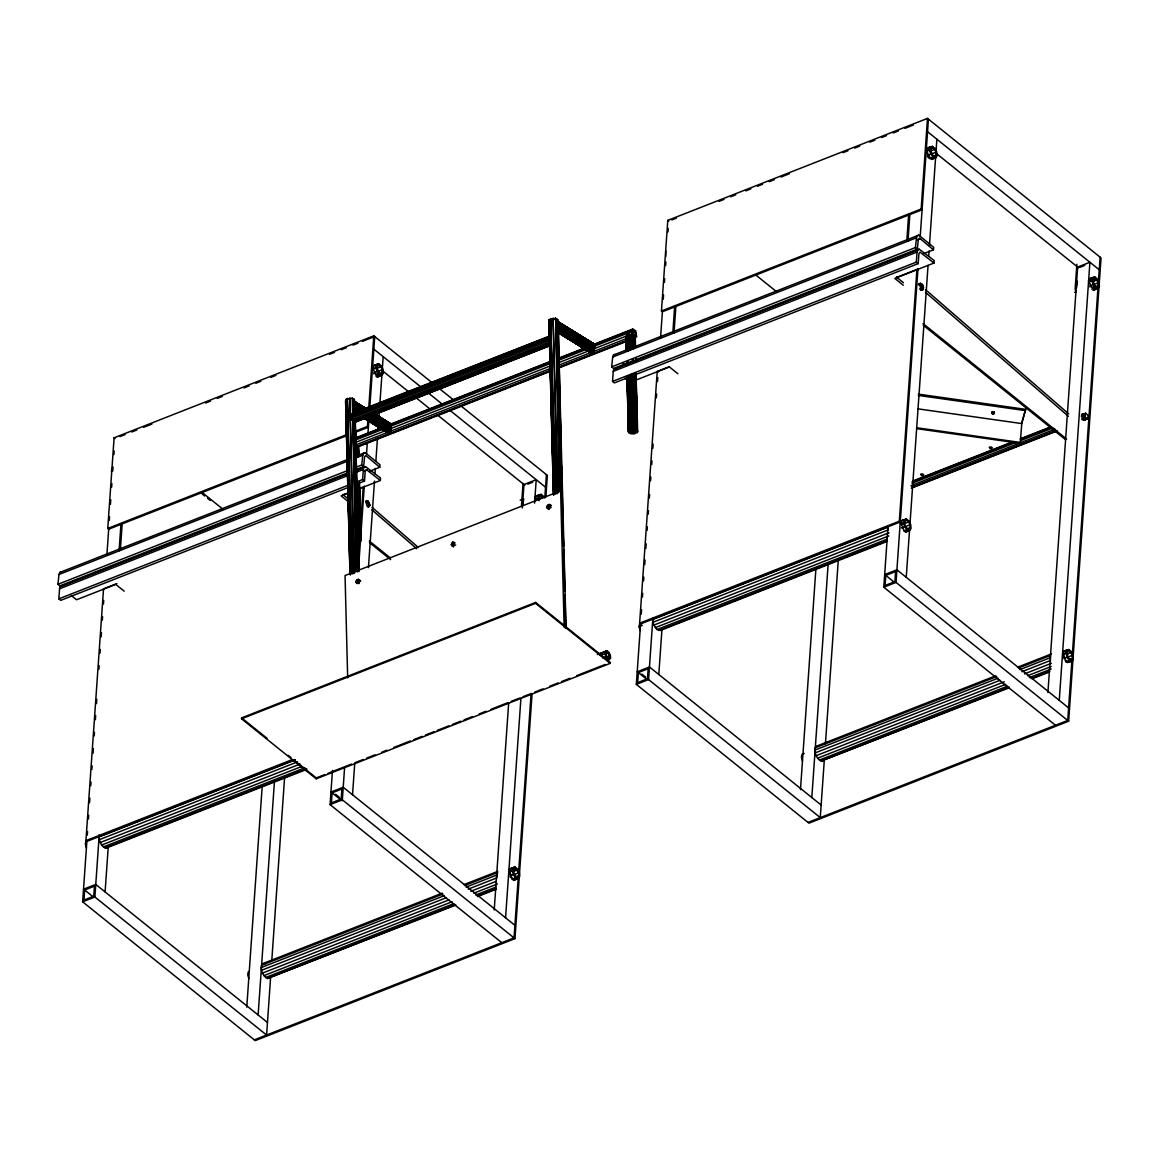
<?xml version="1.0" encoding="UTF-8"?>
<svg xmlns="http://www.w3.org/2000/svg" width="1159" height="1159" viewBox="0 0 1159 1159"><rect width="100%" height="100%" fill="white"/><g stroke="black" fill="none" stroke-linecap="round" stroke-linejoin="round"><path stroke-width="1.5" d="M354.393 403.1L354.393 401.492L366.751 409.011M549.409 341.514L549.612 343.716L353.176 420.862L348.453 417.733L550.525 337.892L549.395 342.224L351.655 419.877L352.51 418.863L353.176 420.862L355.291 422.122L549.67 345.788M374.198 413.676L391.076 424.093L390.728 432.582L365.027 417.283M594.306 344.136L557.74 321.637L594.422 344.237L594.074 352.727L557.957 331.039L593.263 353.104L589.757 352.191L557.957 332.517M347.729 487.649L60.717 600.362L58.848 598.855L59.544 588.786L60.225 586.671L61.717 585.918L348.729 473.22M294.618 759.797L86.867 841.391L85.925 840.637L103.528 588.859L116.943 583.6M346.613 435.755L108.7 529.185L107.758 528.446L114.104 437.798L373.792 335.82L432.423 382.963M532.097 693.488L514.958 938.631L255.255 1040.608L82.637 901.818L86.925 840.55M87.302 835.132L87.548 831.539M88.432 818.92L88.692 815.313M89.562 802.694L89.88 798.232M90.764 785.643L91.01 782.035M91.894 769.446L92.141 765.853M93.024 753.263L93.343 748.598M94.227 735.979L94.487 732.372M95.371 719.753L95.661 715.494M96.501 703.527L96.791 699.312M98.892 669.279L99.152 665.672M100.036 653.053L100.282 649.446M101.166 636.827L101.456 632.771M102.325 620.181L102.586 616.588M103.455 603.998L103.716 600.405M106.961 553.901L108.729 528.663M109.308 520.304L109.569 516.755M110.438 504.31L110.742 499.819M111.626 487.2L111.887 483.593M112.771 470.974L113.046 466.99M113.915 454.545L114.161 450.996M84.65 889.996L83.955 900.065L93.749 896.226L94.459 886.157L84.65 889.996L93.097 896.791M270.742 975.588L266.584 1035.059L94.893 897.008L99.167 835.74M119.087 550.829L120.985 523.796M120.319 550.351L122.202 523.303M105.092 891.908L108.251 846.852M241.565 718.797L241.623 717.885L535.617 602.434L610.271 662.455L610.199 663.368L316.204 778.819L241.565 718.797L535.559 603.346L610.199 663.368M246.766 1007.157L262.137 787.207M258.124 1014.965L274.509 780.601M271.872 959.362L284.607 777.283M316.204 778.819L316.277 777.921L293.734 759.797M501.775 942.687L330.083 804.636L332.474 770.416M355.668 438.696L356.175 431.423M332.097 792.828L331.402 802.897L341.195 799.058L341.905 788.975L332.097 792.828L341.948 800.753M356.117 484.346L364.505 481.057L362.637 479.551L363.346 469.482L364.027 467.367L365.52 466.628L380.5 477.957L380.311 480.478L359.087 488.808M358.334 557.015L359.464 540.833M359.841 535.444L363.231 486.881L364.172 487.635M354.987 432.466L368.388 427.207L367.461 426.454L367.954 419.355M368.823 406.91L373.792 335.82M364.505 481.057L365.215 470.989L366.302 469.554L380.311 480.478M514.958 938.631L342.34 799.826L344.6 767.403M358.725 565.491L364.274 486.172M366.534 453.72L367.287 442.912M367.925 433.886L368.939 419.471M369.764 407.664L374.734 336.574L368.026 339.196M352.539 794.741L354.683 764.1M368.432 567.591L374.487 481.057M374.98 473.843L375.357 468.439M375.864 461.224L377.501 437.783M378.138 428.772L378.385 425.165M378.892 417.964L379.268 412.546M379.906 403.535L383.18 356.668M521.449 506.425L523.042 483.52M494.212 909.974L508.7 702.658M522.318 507.961L523.955 484.52L536.211 479.71L534.574 503.151M505.57 917.783L520.956 697.848M535.559 603.346L535.617 602.434M518.319 876.595L514.031 937.877L254.328 1039.869M518.566 873.017L531.039 694.531M544.788 498.051L546.425 474.625M545.846 497.008L547.352 475.378L460.572 405.592M934.009 263.035L920 252.126L918.913 253.546L918.203 263.615L614.4 382.919L612.546 381.427L613.241 371.344L613.922 369.228L615.415 368.49L919.217 249.185L934.183 260.514L934.009 263.035L894.82 278.435L903.281 285.23M606.534 659.457L606.621 658.196L608.489 659.703L608.403 660.963M896.82 277.349L916.928 269.453L899.326 521.217L900.253 521.97L640.565 623.948L639.623 623.209L657.225 371.431L668.96 366.823M927.49 118.392L921.159 209.026L922.086 209.779L662.383 311.757L661.456 311.003L667.787 220.369L927.49 118.392L1101.05 257.935L1068.656 721.202L808.953 823.18L636.334 684.375L640.623 623.107M641.246 614.096L641.564 609.562M642.448 596.972L642.694 593.379M643.578 580.789L643.824 577.196M644.708 564.607L645.027 560.014M645.838 548.424L646.157 543.788M647.099 530.431L647.345 526.838M648.229 514.248L648.475 510.655M649.359 498.066L649.605 494.473M650.576 480.695L650.822 477.088M651.706 464.469L651.966 460.862M652.85 448.243L653.14 444.114M656.371 397.769L656.631 394.161M657.515 381.543L657.79 377.573M660.529 338.269L662.426 311.235M663.252 299.312L663.556 295.009M664.44 282.39L664.701 278.783M665.614 265.556L665.874 261.992M667.975 231.916L668.221 228.309M638.348 672.568L637.653 682.637L647.446 678.783L648.156 668.714L638.348 672.568L646.794 679.362M824.31 759.956L820.268 817.617L648.576 679.565L652.865 618.298M672.915 331.662L674.683 306.353M674.016 332.923L675.9 305.875M658.79 674.48L661.948 629.409M800.463 789.714L815.965 567.968M811.822 797.522L828.207 563.158M825.44 743.73L838.305 559.855M906.889 239.71L908.656 214.473M1055.472 725.259L883.781 587.207L888.069 525.94M907.99 241.101L909.873 213.995M885.795 575.4L885.099 585.469L894.893 581.615L895.603 571.546L885.795 575.4L894.241 582.18M918.203 263.615L916.334 262.122L917.044 252.054L917.725 249.938L919.217 249.185M1068.656 721.202L896.037 582.398L917.957 268.743M920.232 236.291L928.431 119.131M906.237 577.312L909.641 528.634M909.902 525.027L928.055 265.425M928.678 256.414L929.054 250.996M929.431 245.592L935.617 157.262M935.864 153.654L936.878 139.225M992.003 413.285L992.495 412.445C995.03 411.517 994.828 414.429 992.408 413.705L992.22 411.575M992.408 413.705L992.495 412.445M993.162 413.893L993.263 412.633M993.915 413.763L994.408 412.126M994.321 413.386L994.263 411.662M916.537 428.627L1020.224 443.332L1021.789 423.586L1025.643 409.359L918.392 394.132M1076.87 264.324L1075.132 288.997L1075.914 291.923L1074.697 292.401M1047.91 692.546L1077.653 267.092L1089.909 262.267L1059.268 700.355M1087.417 419.051L1085.215 417.283L1085.505 413.212L1087.693 414.965L1088.185 418.327L1084.056 420.355M1072.003 659.152L1067.729 720.449L808.026 822.426M1072.263 655.574L1100.123 257.182M365.143 409.895L354.35 403.289L354.205 409.141L358.783 411.981M557.696 323.433L594.697 346.845L593.509 347.135L594.697 346.092L557.696 323.433L558.16 327.838L594.466 350.351L557.928 328.634L594.35 351.206L626.208 338.674M348.497 472.539L59.804 585.903L57.95 584.295L58.979 574.502L59.746 572.488L61.297 571.865M356.885 469.236L363.607 466.599L361.753 464.991L362.781 455.197L363.535 453.183L365.085 452.575L380.007 464.802L379.746 467.251L369.953 471.105M363.607 466.599L364.636 456.805L365.795 455.501L379.746 467.251M923.651 253.662L933.444 249.808L919.493 238.059L918.334 239.377L917.305 249.171L613.502 368.475L611.648 366.867L612.676 357.059L613.444 355.045L614.98 354.437M917.305 249.171L915.451 247.562L916.479 237.769L917.233 235.755L918.783 235.132L933.705 247.36L933.444 249.808M355.045 412.85L354.77 401.637L354.553 403.289L354.017 401.55L354.147 402.999L354.393 401.492L366.577 408.997M512.003 879.217L509.844 871.452L510.337 868.888L511.858 867.845L513.944 868.671M1065.556 650.416L1064.034 651.445L1063.542 654.009L1065.7 661.789L1069.873 661.832M306.657 769.373L106.744 847.881L105.121 847.924L101.572 845.07L99.181 839.739L99.181 834.726M455.574 905.193L267.483 978.471C262.542 976.052 259.413 968.605 262.499 963.737L442.26 893.14M468.178 889.156L496.733 877.928L497.704 871.38L463.861 884.665M1009.272 687.765L821.18 761.043C816.24 758.609 813.111 751.162 816.197 746.309L995.726 675.798M1021.876 671.713L1050.431 660.5L1050.445 655.472L1018.515 668.004M634.495 337.356L635.48 346.961L635.291 337.964L632.944 336.038L631.452 331.662L632.756 329.04L635.567 330.779L636.74 336.921L634.364 337.443L628.236 334.299L628.54 350.569M903.194 519.855L901.673 520.898L901.18 523.462L903.527 529.706L905.643 531.402L907.511 531.286L905.251 532.068M111.394 471.394L112.075 468.366M86.027 840.985L85.346 844.013L86.403 848.026M381.862 375.357L379.384 374.603L377.066 371.503L375.994 367.49L376.675 364.462L378.79 363.81L381.34 365.867L383.136 369.649L383.339 373.401L381.862 375.357L376.965 377.283M248.388 971.532L247.707 974.574L248.765 978.573M368.432 507.323L368.214 503.368L365.534 501.21L368.142 501.152L370.04 505.136L368.475 507.193L367.055 506.048L365.925 501.833L366.751 500.731M539.065 500.717L539.036 495.009L541.152 494.357L543.701 496.414M518.16 878.522L515.683 877.783L513.365 874.668L512.292 870.655L512.973 867.627L515.089 866.99L517.638 869.033L519.449 872.828L519.652 876.566L518.16 878.522L513.263 880.449M665.773 250.923L665.802 256.632M605.012 653.618L605.534 651.344L607.113 650.851L609.026 652.401L610.373 655.241L610.532 658.051L609.417 659.514L607.562 658.949L605.824 656.617L605.012 653.618L600.116 655.545M640.101 630.597L639.044 626.584L639.71 623.542M935.559 157.928L933.082 157.175L930.764 154.06L929.692 150.062L930.373 147.019L932.488 146.382L935.038 148.439L936.834 152.22L937.037 155.972L935.559 157.928L932.285 159.203M922.129 289.88L921.912 285.94L919.232 283.781L918.392 284.882L920.449 283.303L923.144 285.462L923.361 289.402L920.956 290.243L923.361 289.402M909.496 530.547L907.019 529.793L904.701 526.693L903.629 522.68L904.31 519.638L906.425 519L908.975 521.057L910.786 524.839L910.988 528.591L909.496 530.547L906.237 531.822M904.571 523.202L905.078 520.927L906.657 520.434L908.584 521.985L909.931 524.824L910.076 527.635L908.975 529.098L907.106 528.533L905.367 526.2L904.571 523.202L901.296 524.476M1097.921 288.475L1095.443 287.722L1093.125 284.621L1092.053 280.608L1092.734 277.566L1094.849 276.929L1097.399 278.986L1099.196 282.767L1099.398 286.519L1097.921 288.475L1093.024 290.402M1093.502 278.855L1093.792 284.129L1095.53 286.461L1097.385 287.026L1098.5 285.563L1096.994 279.913L1095.081 278.363L1090.228 280.13M1086.099 418.254L1084.534 420.311L1083.114 419.167L1081.984 414.936L1082.81 413.85L1084.201 414.27M1071.858 661.094L1069.38 660.34L1067.062 657.24L1065.99 653.227L1066.671 650.185L1068.786 649.547L1071.336 651.604L1073.147 655.386L1073.35 659.138L1071.858 661.094L1068.598 662.383M353.176 420.862L353.452 419.703L354.364 421.615L550.366 344.643M627.845 350.844L627.41 334.632L626.063 337.573L626.425 349.786M355.726 582.209L357.204 579.616L358.45 579.37L360.319 580.529L359.073 580.775L357.609 583.368L355.726 582.209L357.305 583.6L358.537 582.876L359.276 580.123L358.45 579.37M451.286 544.687L452.749 542.108L454.821 542.6L452.85 546.077L451.286 544.687L453.618 546.976M453.155 545.846L454.618 543.267L452.749 542.108M546.831 507.164L548.294 504.585L551.409 505.498L549.105 506.86L549.163 509.453L546.831 507.164L548.7 508.323M1021.63 423.194L1025.643 409.359M1020.224 443.332L1020.471 442.463L916.798 427.758M352.408 414.98L352.973 413.27L348.395 416.82L550.511 337.443L549.236 336.052L550.163 336.574M357.943 556.986L357.566 542.513L360.826 540.601L359.362 482.81M627.048 376.762L628.453 431.974L630.38 433.654L634.335 433.901L637.667 431.887L636.016 373.763M549.54 504.339L550.38 505.078L549.627 507.83L547.294 508.294M514.306 879.377L513.93 880.043L516.175 879.275L514.306 879.377L510.192 877.044M1067.613 662.615L1065.889 660.253M365.375 408.388L354.741 401.825L354.321 403.752L363.202 409.257M1077.45 281.318L1076.494 287.881M390.96 423.991L390.119 424.73M636.088 335.371L634.321 336.153L633.191 334.937L633.075 330.489L635.32 331.88L636.088 335.371L632.727 336.704M353.828 401.434L354.726 400.217L352.278 398.145L345.759 399.493L350.018 574.357L345.599 400.768L348.265 496.24M382.441 372.445L381.325 373.908L379.471 373.343L376.936 368.011L377.443 365.737L379.022 365.259L380.934 366.795L382.282 369.634L382.441 372.445L379.181 373.734M936.139 155.016L935.023 156.479L933.169 155.914L930.619 150.583L931.141 148.294L932.72 147.816L934.632 149.366L935.979 152.206L936.139 155.016L932.879 156.291M518.754 875.61L517.638 877.088L515.769 876.523L514.031 874.19L513.741 868.902L515.32 868.424L518.595 872.799L518.754 875.61L515.48 876.899M1072.437 658.182L1071.336 659.645L1069.467 659.08L1067.729 656.747L1067.439 651.474L1069.018 650.996L1070.945 652.531L1072.292 655.371L1072.437 658.182L1069.178 659.457M637.595 431.22L632.466 429.525L629.105 430.67L628.453 431.974L627.062 376.53M635.581 432.626L635.871 431.018L634.19 430.308L630.235 431.134C629.294 433.712 634.132 433.698 635.581 432.626L635.494 429.018M926.345 153.495L928.388 147.541L930.271 147.425M1088.707 284.056L1090.749 278.088L1092.618 277.972M534.69 498.558L537.052 495.516L538.935 495.415M926.027 150.583L927.33 149.41L926.693 148.468M1088.388 281.13L1089.692 279.956L1089.054 279.015M106.744 847.881L107.961 846.809M269.105 978.428L270.322 977.356M822.803 760.999L824.02 759.927M363.651 417.733L385.599 431.51L386.831 430.525L384.933 430.902L364.114 418.138L386.411 432.046L389.917 432.959L365.389 417.646M550.279 370.46L356.335 446.621L358.435 446.693L358.667 455.646M633.509 338.124L634.364 337.443L634.755 346.338M594.697 346.845L593.451 347.772L594.683 347.671L558.001 324.94L594.697 346.845L557.667 323.897L558.001 321.666L594.422 344.237L592.843 345.02L594.524 344.498L558.116 321.782L566.012 628.424M558.073 320.362L555.625 318.29L549.105 319.638L549.366 337.182L548.946 320.913L550.221 321.999M376.574 364.853L374.69 364.969L372.329 368.011L377.617 376.878L380.529 375.357M1093.676 289.996L1096.588 288.475M373.879 373.879L374.965 373.155M929.402 158.624L927.577 156.436L928.663 155.712L927.432 152.466M1089.938 286.997L1091.025 286.259L1089.793 283.013M354.813 445.809L355.871 445.114L357.508 446.157L357.827 456.907C357.131 445.679 358.696 440.753 358.638 455.675L358.363 446.664L356.972 447.157L358.189 446.563L358.435 455.545M389.917 425.165L391.177 424.353L374.487 413.937L391.177 424.353L389.728 424.962M356.885 447.012L357.899 446.389L358.131 455.328L358.001 446.331M594.61 344.904L593.394 345.628L594.668 345.44L557.928 322.231L594.524 344.498M593.336 348.41L594.683 347.671L558.189 325.969L594.625 348.555L558.247 326.939L558.116 324.65M634.538 346.353L634.364 337.443L632.234 337.37L633.336 336.791L633.669 347.555M594.668 345.44L593.48 346.048L594.697 346.092L557.624 322.55L594.668 345.44L557.682 322.984M374.314 413.691L391.076 424.093L389.496 424.875L391.177 424.353M589.656 350.395L588.279 351.047L558.537 332.807M357.885 541.746L359.348 540.268L357.334 539.022M992.133 412.836L994.161 412.923M634.161 347.874L633.886 337.139L632.756 337.646L634.364 337.443M630.482 336.646L632.046 335.965L632.466 348.584M358.363 446.664L356.798 447.331M120.058 436.581L125.085 434.611M131.778 431.974L136.805 430.003M143.513 427.367L151.887 424.078M205.505 403.028L210.532 401.057M217.24 398.421L222.267 396.45M244.042 387.888L249.069 385.918M255.777 383.281L260.789 381.311M270.844 377.37L275.871 375.386M329.489 354.335L334.516 352.365M341.224 349.728L346.251 347.758M352.944 345.121L357.972 343.151M362.477 341.383L367.07 339.573M671.785 219.92L676.378 218.109M718.986 201.376L724.013 199.406M730.721 196.769L735.748 194.799M745.802 190.858L750.829 188.874M757.522 186.251L762.55 184.267M769.257 181.644L774.284 179.674M780.978 177.037L789.366 173.749M842.97 152.698L847.997 150.713M854.705 148.091L859.732 146.106M869.786 142.166L874.813 140.196M881.506 137.559L886.534 135.589M893.241 132.952L898.268 130.981M904.962 128.345L913.35 125.056M373.415 365.737L376.675 364.462M927.099 148.309L930.373 147.019M375.516 365.099L378.79 363.81M929.214 147.657L932.488 146.382M375.762 366.534L379.022 365.259M929.446 149.105L932.72 147.816M372.734 368.779L375.994 367.49M926.418 151.336L929.692 150.062M376.038 368.721L380.934 366.795M929.735 151.278L934.632 149.366M373.792 372.778L377.066 371.503M927.49 155.349L930.764 154.06M377.385 371.561L382.282 369.634M931.083 154.118L935.979 152.206M376.197 374.632L379.471 373.343M375.704 376.052L379.384 374.603M929.808 158.45L933.082 157.175M351.496 413.705L549.424 336.124M357.508 412.227L365.882 408.939M369.228 407.62L377.617 404.332M380.963 403.013L416.139 389.192M419.486 387.874L436.248 381.297M441.275 379.326L447.968 376.704M454.676 374.067L463.049 370.779M466.396 369.46L474.77 366.172M481.478 363.535L489.851 360.246M493.198 358.942L501.572 355.639M504.933 354.335L513.307 351.047M516.653 349.728L540.108 340.514M543.455 339.196L548.482 337.226M549.728 340.369L350.018 418.79L349.917 414.792L549.627 336.371L549.728 340.369L549.337 339.036M354.9 421.818L547.888 346.019M549.873 345.57L355.103 422.05L354.944 420.616M107.758 528.446L347.352 434.35M355.726 431.061L367.461 426.454M661.456 311.003L921.159 209.026M355.291 438.001L380.514 428.091M390.597 424.136L550.366 361.391M558.768 358.088L583.991 348.193M592.408 344.889L632.756 329.04M355.987 438.174L381.21 428.279M389.612 424.976L551.047 361.579M557.783 358.942L584.687 348.366L589.757 352.191L558.667 332.836M593.089 345.063L631.771 329.88M355.002 438.986L363.404 435.683M366.766 434.364L375.183 431.061M393.683 423.803L402.086 420.5M405.447 419.181L422.267 412.575M427.309 410.59L434.031 407.954M440.768 405.302L449.17 402.014M452.532 400.681L460.949 397.378M464.31 396.059L472.713 392.756M476.074 391.438L504.672 380.21M511.394 377.573L519.797 374.27M526.534 371.633L531.575 369.649M538.298 367.012L546.7 363.709M561.84 357.754L570.242 354.466M573.618 353.133L582.021 349.844M597.16 343.89L605.563 340.587M608.924 339.268L617.341 335.965M620.702 334.647L629.105 331.344M355.654 439.971L382.557 429.395M390.974 426.092L550.728 363.361M557.45 360.724L586.048 349.496M593.524 346.555L631.452 331.662M632.206 332.097L635.567 330.779M629.743 350.279L629.192 334.067L626.744 335.038L627.149 351.278M631.959 333.198L635.32 331.88M626.411 335.907L626.816 350.221L626.411 335.907L629.902 334.545L630.279 348.888M354.408 442.883L386.353 430.337L384.933 430.902L364.549 417.935M391.394 428.352L551.148 365.621M557.885 362.97L589.83 350.424M593.191 349.105L631.872 333.922M631.047 347.512L630.612 335.023L626.179 336.762L626.541 351.032M632.684 334.994L636.045 333.676M362.883 417.457L386.411 432.046L391.119 430.206L368.417 416.139M355.465 444.998L550.539 368.388M557.262 365.751L590.902 352.539M363.042 417.457L387.352 432.495L391.003 431.061L368.229 416.95M557.856 332.445L590.713 352.64L594.35 351.206L557.551 329.286L594.219 352.017L591.742 352.988L558.087 332.169M363.926 417.704L388.395 432.843L390.873 431.872L366.432 416.718M558.681 367.157L625.947 340.746M357.58 446.548L549.294 371.271M559.391 367.302L624.976 341.557M358.276 446.737L551.67 370.793M558.392 368.142L625.657 341.731M59.746 572.488L346.758 459.775M355.147 456.472L365.085 452.575M613.444 355.045L918.783 235.132M58.979 574.502L347.671 461.137M356.074 457.834L362.781 455.197M612.676 357.059L916.479 237.769M917.088 239.855L920.449 238.537M57.95 584.295L348.323 470.264M356.711 466.976L361.753 464.991M611.648 366.867L915.451 247.562M357.131 469.917L365.52 466.628M60.225 586.671L348.917 473.307M355.625 470.67L364.027 467.367M613.922 369.228L917.725 249.938M59.544 588.786L348.236 475.422M356.639 472.119L363.346 469.482M613.241 371.344L917.044 252.054M363.897 471.293L367.258 469.974M58.848 598.855L347.541 485.491M355.929 482.187L362.637 479.551M612.546 381.427L916.334 262.122M343.122 494.777L346.483 493.459M358.203 488.852L361.55 487.548M347.657 493.299L341.123 495.864L348.178 501.543M635.118 380.413L669.409 366.939L677.885 373.749M919.232 283.781L920.449 283.303M366.925 501.63L368.142 501.152M920.623 284.201L921.84 283.723M368.214 503.368L369.446 502.89M921.912 285.94L923.144 285.462M919.522 289.098L920.753 288.62L922.173 289.764M368.823 505.614L370.04 505.136M922.521 288.185L923.737 287.707M527.751 484.143L532.647 482.216M1079.811 267.352L1084.708 265.425M520.159 500.166L523.752 498.761L522.796 505.31M535.777 496.284L539.036 495.009M1089.46 278.855L1092.734 277.566M537.877 495.646L541.152 494.357M1091.575 278.218L1094.849 276.929M538.124 497.081L541.383 495.806L543.296 497.341L538.399 499.268M1091.807 279.652L1095.081 278.363M535.096 499.326L538.356 498.037M1088.779 281.883L1092.053 280.608M536.023 499.848L539.283 498.558L539.804 496.284L541.383 495.806M1092.097 281.84L1096.994 279.913M562.521 492.024L560.637 490.865L345.049 575.53L347.671 677.827M1089.851 285.896L1093.125 284.621M1093.444 284.679L1098.341 282.753M1092.256 287.751L1095.53 286.461M1095.226 286.838L1098.5 285.563M1091.764 289.171L1095.443 287.722M360.666 581.065L357.32 582.383L359.247 583.571M547.048 507.874L550.395 506.555M452.314 546.295L455.675 544.976M547.801 508.801L551.162 507.483M1081.593 414.328L1082.81 413.85M912.843 481.014L1011.749 442.173M1020.123 438.884L1050.3 427.034M1082.144 414.531L1085.505 413.212M912.075 481.724L1012.662 442.231M1021.036 438.942L1051.213 427.091M1081.39 415.241L1084.737 413.922M919 479.435L935.762 472.858M940.789 470.873L947.497 468.25M954.205 465.614L962.593 462.325M965.94 461.007L974.328 457.718M981.021 455.081L989.409 451.793M992.756 450.474L1001.144 447.186M1004.491 445.867L1012.879 442.579M1022.933 438.624L1051.43 427.439M911.974 483.274L1015.907 442.463M1020.934 440.492L1052.778 427.99M1081.275 416.791L1084.636 415.473M910.887 485.737L1055.038 429.134M1081.869 418.602L1085.215 417.283M1081.883 419.645L1083.114 419.167M911.945 487.099L1056.11 430.496M1082.926 419.964L1086.287 418.645M912.162 487.446L1056.327 430.844M1084.824 419.645L1088.185 418.327M911.394 488.171L1057.24 430.887M85.925 840.637L292.01 759.71M639.623 623.209L899.326 521.217M901.05 520.927L904.31 519.638M903.165 520.29L906.425 519M98.848 837.015L295.4 759.826M639.044 626.584L642.303 625.295M900.369 523.955L903.629 522.68M99.181 839.739L297.414 761.898M652.879 622.311L888.069 529.953L887.736 527.215L652.546 619.572L653.821 625.121L657.008 629.511L660.442 630.438L887.243 541.383M903.672 523.897L908.584 521.985M100.123 842.564L300.051 764.056M653.821 625.121L889.025 532.763M901.441 527.968L904.701 526.693M905.034 526.751L909.931 524.824M101.572 845.07L301.485 766.563M655.27 627.642L888.794 535.936M906.816 528.91L910.076 527.635M903.759 531.083L907.019 529.793M103.31 846.954L304.918 767.78M657.008 629.511L887.171 539.138M597.363 654.545L605.534 651.344M105.121 847.924L306.715 768.765M598.942 654.067L607.113 650.851M658.819 630.496L887.287 540.775M602.55 657.906L605.824 656.617M607.273 659.326L610.532 658.051M316.277 777.921L324.665 774.618M328.026 773.299L351.554 764.056M354.915 762.738L363.318 759.449M366.664 758.116L375.067 754.828M381.789 752.191L386.831 750.206M393.553 747.569L410.344 740.963M413.705 739.645L422.108 736.356M425.469 735.038L433.872 731.735M437.233 730.416L448.997 725.795M452.343 724.476L460.746 721.173M464.107 719.855L472.51 716.566M479.232 713.915L485.954 711.278M490.996 709.308L507.787 702.702M511.148 701.383L519.551 698.095M522.912 696.762L531.315 693.473M534.676 692.155L543.064 688.852M549.786 686.215L558.189 682.912M561.55 681.593L569.953 678.29M576.675 675.654L605.23 664.44M83.52 889.228L95.762 884.418L267.454 1022.47M330.967 792.046L343.209 787.236L514.9 925.288M637.218 671.785L649.46 666.976L821.151 805.027M884.665 574.618L896.907 569.808L1068.598 707.859M82.637 901.818L94.893 897.008M330.083 804.636L342.34 799.826M636.334 684.375L648.576 679.565M883.781 587.207L896.037 582.398M1017.559 667.222L1051.401 653.937M262.499 963.737L265.686 963.636M261.543 965.273L442.984 894.024M464.817 885.447L496.747 872.901M815.241 747.83L996.682 676.581M509.714 868.902L512.973 867.627M1063.411 651.474L1066.671 650.185M511.829 868.265L515.089 866.99M1065.527 650.836L1068.786 649.547M261.21 967.562L444.332 895.646M466.164 887.07L496.4 875.19M814.907 750.119L998.029 678.218M1019.862 669.641L1050.097 657.761M512.061 869.714L515.32 868.424M509.033 871.945L512.292 870.655M1062.731 654.516L1065.99 653.227M261.543 970.3L446.331 897.732M815.241 752.857L1000.029 680.29M512.336 871.887L517.247 869.96M1067.671 653.806L1070.945 652.531M262.485 973.111L448.968 899.877M470.815 891.3L496.009 881.405M510.105 875.958L513.365 874.668M816.182 755.682L1004.346 681.782M1024.498 673.872L1051.387 663.31M1063.803 658.515L1067.062 657.24M513.698 874.726L518.595 872.799M1067.396 657.298L1072.292 655.371M263.933 975.632L452.097 901.731M473.93 893.154L497.457 883.926M817.631 758.189L1005.795 684.303M1027.627 675.726L1051.155 666.483M512.423 879.058L515.683 877.783M1066.121 661.63L1069.38 660.34M265.672 977.501L453.835 903.614M475.668 895.038L495.835 887.113M819.37 760.058L1007.533 686.171M1029.366 677.595L1051.213 669.018M267.483 978.471L455.632 904.585M477.479 896.008L495.951 888.75M821.18 761.043L1009.33 687.157M1031.177 678.58L1049.648 671.322M477.421 896.617L495.907 889.359M1032.799 678.522L1049.59 671.93M356.668 446.838L357.899 446.389M804.187 753.451L802.071 754.103L801.391 757.131L802.463 761.144M631.655 337.095L633.336 336.791L633.538 347.512M900.644 521.086L901.673 520.898M1063.006 651.633L1064.034 651.445M509.308 869.062L510.337 868.888M551.539 319.131L555.581 319.145M632.234 337.37L633.886 337.139M993.958 412.532L992.075 411.996M588.844 349.583L587.468 349.685L587.772 350.395L559.304 333.039M918.305 395.393L1025.541 410.619M918.116 408.881L1021.789 423.586M357.001 538.24L360.275 539.312L360.826 540.601L359.174 482.477M1095.067 289.504L1091.025 286.259M376.936 375.574L379.007 376.4M1062.644 656.675L1064.237 657.298M508.946 874.103L510.539 874.741M993.538 450.17L990.887 450.243L991.481 451.358M924.94 477.102L922.289 477.175L922.883 478.29M615.415 368.49L617.327 369.315M927.577 156.436L932.705 158.957L931.314 159.449L928.663 155.712M558.16 327.838L594.553 349.453L558.247 326.939M362.448 410.344L354.842 405.824L362.434 410.532M371.561 415.777L391.336 427.526L371.459 415.212M362.477 411.3L354.9 406.795L360.942 410.547M370.054 415.806L391.278 428.41L370.025 415.226M360.869 411.3L354.799 407.693L359.348 410.503M368.461 415.791L391.206 429.308L368.519 415.241M368.272 416.632L391.119 430.206M362.289 409.359L354.654 404.795L362.289 409.533M371.474 414.835L391.351 426.7L372.111 414.531M354.205 409.141L358.812 411.88M366.476 416.443L391.003 431.061M594.219 352.017L558.609 330.721L593.669 352.944M356.769 411.575L353.712 409.649L358.363 412.43M366.099 417.052L390.873 431.872M560.174 333.169L563.202 335.009M566.229 336.834L578.37 344.18M581.398 346.019L585.947 348.772L581.528 345.947M364.404 417.617L367.432 419.442M370.474 421.282L373.502 423.122M593.263 353.104L558.783 332.126L591.742 352.988M374.328 414.328L389.192 423.354L375.4 414.806M366.128 409.735L354.277 402.405L365.128 409.388M372.821 414.067L391.322 425.295L374.473 414.661M353.93 411.068L356.929 412.981M389.917 432.959L364.433 417.443L389.496 433.06L390.728 432.582L365.563 416.994M363.448 417.457L384.426 430.25M375.487 414.676L390.815 424.049M372.85 414.618L391.351 425.947L372.097 413.937M558.754 332.126L592.857 353.205L594.074 352.727L558.551 330.706M365.273 408.692L354.582 402.086L365.288 408.852M374.444 414.357L391.264 424.759L374.516 414.241M373.546 414.314L391.322 425.295M573.14 331.923L561.304 324.592L593.872 344.759L576.11 333.763M560.797 333.169L563.752 335.009M575.603 342.354L578.573 344.18M581.543 346.019L585.976 348.772M560.246 333.343L581.659 346.599M548.294 504.585L550.177 505.744M547.222 505.701L549.105 506.86M354.393 401.492L366.534 409.011M374.386 413.749L391.076 424.093M374.241 414.531L383.122 420.036M386.077 421.876L389.047 423.701M372.097 414.763L391.351 426.7M353.712 409.649L358.16 412.401M364.853 417.617L367.809 419.442M451.677 543.223L453.546 544.382M357.204 579.616L359.073 580.775M356.132 580.746L358.001 581.905M353.843 411.778L356.798 413.618M354.77 401.637L365.389 408.258M354.335 402.839L364.708 409.301M558.001 332.14L590.713 352.64M363.578 417.588L387.352 432.495M562.97 325.679L567.533 328.562M572.111 331.445L575.168 333.357M588.888 341.992L591.945 343.919M354.741 401.825L365.389 408.504M358.088 404.578L364.187 408.417M376.385 416.095L379.442 418.008M365.925 417.356L390.322 432.8M364.419 417.718L388.395 432.843M354.35 403.289L364.708 409.837M355.19 444.679L356.146 455.878M385.599 431.51L386.411 432.046M927.548 131.72L1099.239 269.772M936.4 153.51L1078.536 267.801M916.928 269.453L917.856 270.192M896.4 277.044L903.455 282.724M923.028 323.578L1066.57 439M923.201 325.201L1065.353 439.478M755.451 274.726L776.443 291.604M667.787 220.369L668.729 221.123M657.225 371.431L658.167 372.184M624.991 378.138L627.598 380.239M439.464 388.627L453.531 399.942M373.85 349.163L421.702 387.628M427.323 392.162L442.81 404.607M449.837 410.272L545.541 487.215M382.702 370.938L409.446 392.437M415.081 396.972L430.554 409.417M437.595 415.081L524.853 485.23M641.854 674.06L645.592 677.059M342.702 494.487L348.352 499.022M369.33 541.021L390.438 557.986M369.518 542.629L390.626 559.609M201.753 492.155L222.745 509.047M201.869 493.72L204.679 495.98M207.49 498.24L210.33 500.514M114.104 437.798L115.031 438.551M124.187 591.177L115.726 584.382L76.523 599.768L71.293 595.567M241.623 717.885L266.976 738.283M288.098 755.262L290.923 757.522M335.617 794.321L339.341 797.32M925.809 289.909L1068.685 413.893M925.548 292.358L1068.424 416.342M623.151 363.477L625.744 365.737M372.111 507.352L418.37 547.497M371.851 509.801L416.762 548.758M535.357 496.443L536.095 500.442M372.995 365.896L373.734 369.895M920.753 288.62L919.623 284.39M626.324 339.544L626.396 349.714M355.205 420.529L355.291 422.122M631.959 374.256L633.843 429.525L632.814 375.545M630.612 375.502L632.466 429.525L631.394 374.256M632.828 359.391L632.944 362.999M633.365 375.617L635.161 429.699L634.074 374.314M356.45 482.535L357.407 511.38M357.537 514.987L358.305 538.428L357.218 483.028M634.524 374.458L636.277 430.076L635.103 373.068M628.236 334.299L628.729 350.511M629.496 375.719L631.423 433.104M554.524 493.575L550.641 318.58L555.958 493.922M356.827 456.269L356.479 445.505L356.697 456.226M357.667 483.187L359.435 538.79L358.29 483.564M351.177 573.43L347.294 398.435L352.611 573.777M635.422 373.27L637.334 432.539L636.87 412.879M634.639 429.424L634.741 433.031L634.654 429.409M633.553 429.656L633.669 433.249L633.596 429.641M632.394 429.699L632.51 433.278M628.323 397.349L628.757 411.691M559.29 491.271L555.625 318.29L560.826 491.981M357.638 446.07L357.957 456.849M359.362 503.542L358.71 481.985L360.275 539.312L358.566 481.985M359.841 519.71L360.492 541.267L359.855 514.451M352.278 398.145L352.626 414.357M352.93 419.848L357.479 571.836M635.277 346.831L635.031 337.849M631.018 375.762L632.466 429.525M628.135 361.651L628.236 365.259M628.584 377.877L629.989 430.134L629.004 375.893M627.584 377.037L629.105 430.67L628.164 377.312M627.178 376.805L627.584 391.206M627.772 398.406L628.729 432.626L627.961 398.783M558.058 492.966L553.075 318.073L557.175 493.676M549.554 342.528L551.104 398.363M551.307 405.578L552.264 439.797M552.568 450.605L553.423 481.231M354.712 572.821L349.728 397.928L353.828 573.531M348.511 505.252L349.424 537.675M349.772 550.279L350.438 573.705M635.798 357.841L635.885 361.449M634.842 337.602L635.074 346.57M635.784 373.43L636.494 400.304M636.87 414.632L637.334 432.539M634.741 337.675L634.973 346.613M635.654 373.415L637.117 430.597L635.842 373.517M634.857 374.676L636.277 430.076M633.046 348.96L632.713 336.4L631.076 336.849L632.046 335.965L632.292 348.555M633.698 374.082L635.161 429.699M631.336 335.502L631.684 348.164M632.408 375.284L633.843 429.525M628.468 397.479L628.743 408.2M626.396 350.192L626.063 337.573L626.367 350.931M627.12 377.226L628.729 432.626M626.816 361.738L626.903 365.302M563.578 546.092L557.493 319.145L561.941 499.63M563.868 549.496L564.795 591.119M564.998 594.61L565.766 627.149M558.044 354.132L558.334 364.998M559.246 399.362L559.522 410.214M560.391 442.767L560.724 455.429M561.536 486.186L561.912 500.645M562.68 529.591L563.115 545.875M563.825 572.995L564.303 591.09M565.027 618.225L565.259 627.265M560.637 490.865L564.143 627.265M555.625 318.29L560.145 491.865M550.641 318.58L555.147 494.009M553.785 495.009L549.105 319.638L553.466 494.777M549.496 342.615L553.408 494.502M358.942 482.144L359.507 503.643M359.884 517.972L360.492 541.267M357.305 456.588L357.03 445.867L355.9 446.374L357.508 446.157L357.74 456.849M358.001 483.39L359.435 538.79M356.856 482.796L358.305 538.428M359.102 571.59L355.262 421.876L356.32 467.034M358.739 570.112L354.726 420.601L358.363 570.46M355.219 453.893L355.552 466.555M356.364 497.298L356.755 511.771M356.798 571.72L352.843 419.833L355.943 571.126M347.294 398.435L351.8 573.864M350.424 574.864L345.759 399.493L350.119 574.632M635.943 373.546L636.581 400.362M627.772 376.53L629.105 430.67M558.203 325.78L560.261 412.459M560.391 417.877L561.304 455.791M561.55 466.628L562.376 500.934M562.68 513.582L563.448 546.077M563.839 562.332L564.52 591.22M564.998 611.083L565.389 627.338M562.694 530.315L563.042 544.759M563.839 577.24L564.158 589.888M564.998 624.179L565.085 627.787M553.35 450.156L553.437 453.763M359.102 482.274L359.609 503.716M354.857 405.636L355.016 412.865M356.392 470.641L357.392 512.177M357.566 519.406L358.464 557.32M350.525 551.67L350.612 555.277M634.567 340.963L634.697 346.382M635.697 391.568L635.9 400.608M633.582 429.641L633.669 433.249M627.468 377.399L627.598 382.745M558.058 359.42L558.174 364.824M358.986 482.231L360.275 539.312M358.725 494.864L358.928 503.904M355.248 462.687L355.32 466.295M629.192 334.067L629.525 350.322M630.032 375.588L631.148 429.743M628.656 397.566L628.772 402.912M632.495 359.348L632.568 362.955M630.612 335.023L630.902 349.294M356.378 505.846L356.479 511.249M627.41 334.632L627.685 350.641M627.874 361.304L627.946 364.868M606.099 652.966L606.577 656.327L608.779 658.095L609.054 654.024L607.997 652.662L606.099 652.966M920.811 474.306L921.405 475.494L923.766 474.915L922.578 473.872L920.811 474.306M989.409 447.36L990.003 448.547L992.365 447.968L991.177 446.939L989.409 447.36M606.258 652.56L606.461 656.153L608.91 658.124L609.663 657.124L608.634 653.285L606.258 652.56M594.176 344.194L557.363 321.695L594.176 344.194M550.539 337.023L348.41 416.385L348.453 417.733L550.568 338.356L550.539 337.023M359.145 411.199L354.567 408.475L359.131 411.3M360.942 406.215L357.972 404.404L360.913 406.287M364.752 408.113L354.017 401.55L364.708 408.171M355.552 455.501L355.248 446.476L355.407 455.473M360.753 539.935L359.276 482.535L360.753 539.935M354.524 413.401L354.147 398.986L354.495 413.43"/></g></svg>
